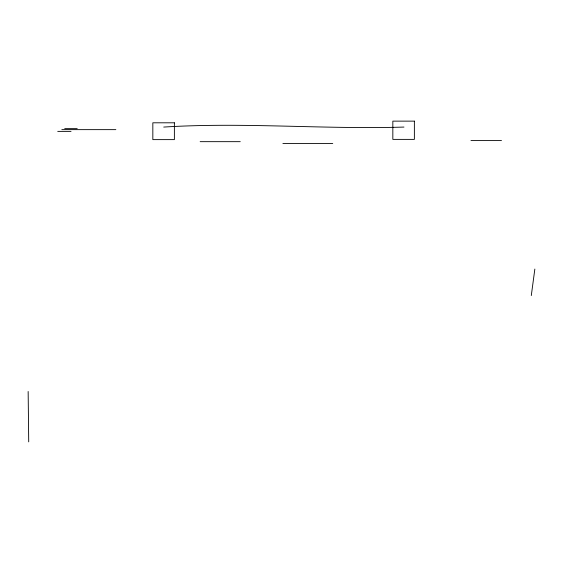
<?xml version="1.0" encoding="UTF-8"?>
<svg xmlns="http://www.w3.org/2000/svg" width="563" height="563" viewBox="0 0 563 563"><rect width="100%" height="100%" fill="white"/><g stroke="black" fill="none" stroke-linecap="round" stroke-linejoin="round"><path stroke-width="0.84" d="M531.296 295.554L534.85 269.065M163.727 127.069C243.68 122.065 323.894 129.497 403.967 127.069M64.717 128.638L77.208 128.638M61.831 129.638L115.851 129.638M57.722 131.376L71.029 131.376M470.957 140.588L501.499 140.588M200.154 141.665L240.246 141.665M282.893 143.445L332.747 143.445M28.15 391.482L28.713 441.871M414.375 121.129L392.833 121.129L392.833 139.385L414.375 139.385L414.375 121.129M174.382 122.804L152.833 122.804L152.833 139.624L174.382 139.624L174.382 122.804"/></g></svg>
